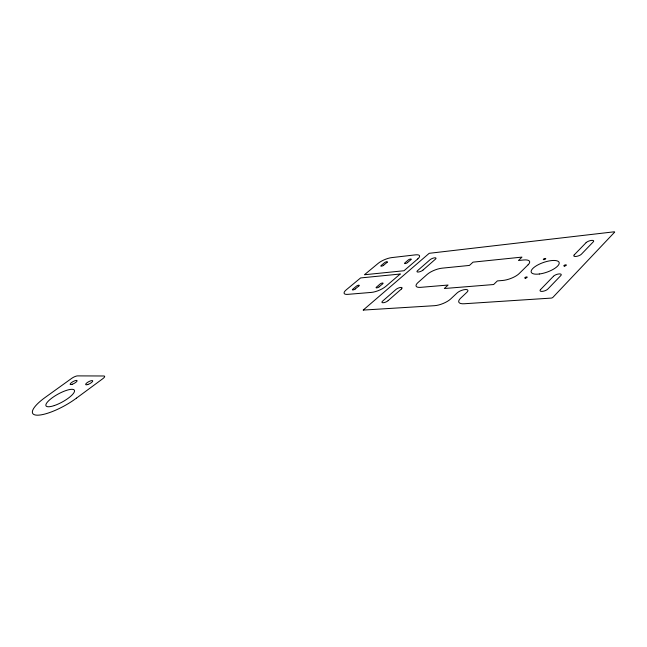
<?xml version="1.0" encoding="UTF-8"?>
<svg xmlns="http://www.w3.org/2000/svg" width="647" height="647" viewBox="0 0 647 647"><rect width="100%" height="100%" fill="white"/><g stroke="black" fill="none" stroke-linecap="round" stroke-linejoin="round"><path stroke-width="0.97" d="M540.633 289.492L553.436 276.301M574.277 254.829L586.036 242.722M388.127 300.645L401.375 289.031M423.065 270.017L435.366 259.229A3.51 1.1 -21.8 0 0 434.533 257.838A3.51 1.1 -21.8 0 0 429.956 259.819L417.647 270.559A3.55 1.132 -22 0 0 418.294 272.039A3.55 1.132 -22 0 0 422.976 270.09M379.077 286.856L382.636 283.815M407.473 262.601L410.821 259.738M355.268 288.942L358.826 285.974M383.679 265.197L387.035 262.391M378.996 286.928A1.747 0.558 -22.9 0 1 376.659 287.891A1.747 0.558 -22.9 0 1 376.514 287.082L380.064 284.049A1.747 0.558 -22.8 0 1 382.361 283.022A1.747 0.558 -22.8 0 1 382.725 283.742M355.179 289.015A1.706 0.534 -23.4 0 1 352.906 289.961A1.706 0.534 -23.4 0 1 352.817 289.16L356.376 286.192A1.698 0.534 -23.3 0 1 358.616 285.198A1.698 0.534 -23.3 0 1 358.915 285.901M410.91 259.665A1.698 0.518 -22.3 0 0 410.489 259.026A1.698 0.518 -22.3 0 0 408.257 260.021L404.909 262.876A1.706 0.526 -22.3 0 0 405.111 263.612A1.706 0.526 -22.3 0 0 407.392 262.666M387.116 262.326A1.658 0.501 -22.7 0 0 386.76 261.695A1.658 0.501 -22.7 0 0 384.585 262.666L381.229 265.464A1.658 0.501 -22.8 0 0 381.382 266.192A1.658 0.501 -22.8 0 0 383.598 265.27M401.463 288.95A3.615 1.189 -22.5 0 0 400.687 287.438A3.615 1.189 -22.5 0 0 395.948 289.484L382.692 301.049A3.664 1.229 -22.8 0 0 383.194 302.739A3.664 1.229 -22.8 0 0 388.038 300.726M574.196 254.918A4.238 1.456 -18.5 0 0 576.048 256.438A4.238 1.456 -18.5 0 0 581.491 254.109L593.202 241.938A4.189 1.399 -18.4 0 0 591.552 240.409A4.189 1.399 -18.4 0 0 586.117 242.641M540.536 289.589A4.367 1.601 -19 0 0 542.283 291.376A4.367 1.601 -19 0 0 547.944 288.958L560.706 275.695A4.319 1.545 -18.8 0 0 559.162 273.916A4.319 1.545 -18.8 0 0 553.517 276.212M363.242 310.083L434.469 305.691A12.35 4.335 -21.5 0 0 450.708 298.938L457.146 292.913A6.244 2.184 -21 0 1 465.266 289.541A6.244 2.184 -21 0 1 467.021 292.161L460.591 298.243A12.762 4.561 -20.8 0 0 464.15 303.758L551.082 298.105A1.415 0.534 -18.7 0 0 552.91 297.353L614.529 232.273A1.334 0.437 -17.9 0 0 613.914 231.836L429.212 253.309L363.258 310.034M528.138 264.752L519.169 273.584A12.722 4.408 -20 0 1 502.533 280.483L497.357 280.919L493.621 284.534L444.311 288.513L448.088 285.044L420.59 287.349A11.614 3.842 -21.9 0 1 417.994 282.553L427.174 274.417A11.517 3.753 -21.7 0 1 442.055 268.173L469.455 265.424L473.03 262.148L521.983 257.102L518.457 260.506L523.609 259.989A12.616 4.294 -19.8 0 1 528.138 264.752M400.186 274.029L385.887 286.322A11.015 3.518 -22.9 0 1 371.418 292.404L347.665 294.369A10.724 3.364 -23.4 0 1 346.291 289.799L360.597 277.935L400.186 274.029M417.784 258.897L404.019 270.737L364.431 274.757L378.228 263.321A10.425 3.138 -22.7 0 1 391.702 257.611L415.423 254.861A10.708 3.275 -22.3 0 1 417.784 258.897M76.435 398.156L75.909 398.536A31.363 8.686 -28.8 0 1 36.79 415.164A31.363 8.686 -28.8 0 1 45.735 397.04L71.591 378.43A4.836 1.302 -28.3 0 1 77.559 375.891L103.827 375.988A5.006 1.407 -28.1 0 1 102.849 378.665L76.435 398.156M72.205 384.278A3.914 1.059 -28.4 0 0 77.098 380.662A3.914 1.059 -28.4 0 0 71.591 382.514A3.914 1.059 -28.4 0 0 72.205 384.278M87.79 384.528A3.995 1.116 -28.2 0 0 92.731 380.832A3.995 1.116 -28.2 0 0 87.062 382.725A3.995 1.116 -28.2 0 0 87.79 384.528M54.291 405.572A16.183 4.48 -28.8 0 0 74.478 390.464A16.183 4.48 -28.8 0 0 51.825 398.083A16.183 4.48 -28.8 0 0 54.291 405.572M564.548 266.046A1.343 0.469 -18.7 0 0 566.368 265.027A1.343 0.469 -18.7 0 0 564.346 265.254A1.343 0.469 -18.7 0 0 564.548 266.046M525.453 278.145A1.31 0.461 -19.5 0 0 527.2 277.118A1.31 0.461 -19.5 0 0 525.235 277.369A1.31 0.461 -19.5 0 0 525.453 278.145M544.014 259.609A1.286 0.437 -19.3 0 0 545.753 258.622A1.286 0.437 -19.3 0 0 543.836 258.865A1.286 0.437 -19.3 0 0 544.014 259.609M539.315 274.005A14.776 5.144 -19.2 0 0 559.17 262.609A14.776 5.144 -19.2 0 0 537.026 265.375A14.776 5.144 -19.2 0 0 539.315 274.005"/></g></svg>
